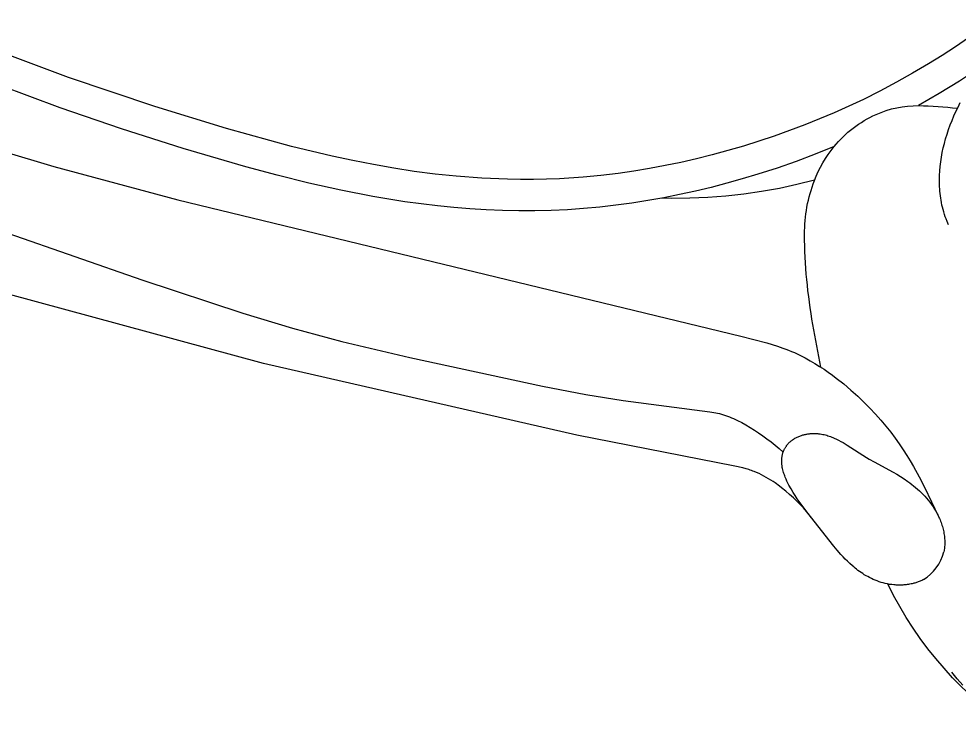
# Model space of a CAD drawing. Header units: millimetres. Extents: x 1933 to 24107, y 1228 to 18074.
# Drawn here: x 10986.6 to 11135, y 10828.7 to 10940.4 of the extents above; entities that cross this region are included whole.
import ezdxf

# ---------------------------------------------------------------- set-up
doc = ezdxf.new("R2010")
doc.units = ezdxf.units.MM
doc.layers.add('1', color=7, linetype='Continuous')

# ---------------------------------------------------------------- blocks, each defined once
blk = doc.blocks.new('Armchair 04_topt_dwgmodels.com')
at = {"color": 0}
for points in [[(187.57, 480.86), (187.13, 479.56), (186.67, 478.3)], [(189.54, 490.66), (189.34, 488.66), (189.08, 486.67), (188.74, 484.7), (188.34, 482.73), (187.88, 480.78), (187.34, 478.85), (186.74, 476.94), (186.07, 475.05), (185.34, 473.18), (184.55, 471.34), (183.69, 469.53), (182.77, 467.74), (181.79, 465.99), (180.75, 464.28), (179.65, 462.6)], [(169.89, 437.88), (169.8, 437.87), (169.7, 437.85), (169.61, 437.84), (169.52, 437.83), (169.43, 437.82), (169.34, 437.82), (169.25, 437.82), (169.16, 437.82), (169.07, 437.82), (168.99, 437.82), (168.9, 437.83), (168.82, 437.84), (168.74, 437.84), (168.65, 437.85), (168.57, 437.87), (168.49, 437.88), (168.41, 437.9), (168.33, 437.91), (168.26, 437.93), (168.18, 437.95), (168.11, 437.97), (168.03, 437.99), (167.96, 438.02), (167.89, 438.04), (167.74, 438.09), (167.6, 438.15), (167.47, 438.21), (167.34, 438.27), (167.21, 438.34), (167.08, 438.41), (166.96, 438.48), (166.84, 438.55), (166.72, 438.63), (166.61, 438.71), (166.5, 438.79), (166.39, 438.88), (166.29, 438.96), (166.18, 439.05), (166.09, 439.14), (165.99, 439.23), (165.9, 439.33), (165.8, 439.42), (165.72, 439.52), (165.63, 439.61), (165.55, 439.71), (165.46, 439.81), (165.38, 439.91), (165.31, 440.01), (165.23, 440.11), (165.16, 440.22), (165.09, 440.32), (165.03, 440.42), (164.96, 440.53), (164.9, 440.63), (164.84, 440.74), (164.78, 440.84), (164.73, 440.95), (164.68, 441.06), (164.63, 441.16), (164.58, 441.27), (164.49, 441.48), (164.41, 441.69), (164.34, 441.9), (164.27, 442.1), (164.22, 442.31), (164.16, 442.52), (164.12, 442.72), (164.08, 442.93), (164.04, 443.13), (164.01, 443.34), (163.98, 443.54), (163.96, 443.74), (163.92, 444.14), (163.9, 444.53), (163.88, 444.93), (163.88, 445.32), (163.89, 446.1), (164.06, 449.72), (164.06, 450.17), (164.05, 451.1), (163.96, 454.49), (163.96, 455.15), (163.98, 455.83), (164.01, 456.53), (164.07, 457.26), (164.11, 457.63), (164.16, 458), (164.21, 458.38), (164.27, 458.77), (164.35, 459.16), (164.43, 459.55), (164.52, 459.94), (164.63, 460.34), (164.75, 460.73), (164.87, 461.13), (165.02, 461.52), (165.17, 461.91), (165.34, 462.3), (165.52, 462.69), (165.72, 463.07), (165.82, 463.25), (165.93, 463.44), (166.04, 463.62), (166.15, 463.81), (166.27, 463.99), (166.39, 464.17), (166.52, 464.34), (166.64, 464.52), (166.78, 464.69), (166.91, 464.86), (167.05, 465.03), (167.2, 465.2), (167.34, 465.36), (167.5, 465.52), (167.65, 465.68), (167.81, 465.84), (167.97, 465.99), (168.13, 466.13), (168.3, 466.28), (168.47, 466.42), (168.65, 466.55), (168.83, 466.68), (169.01, 466.81), (169.19, 466.93), (169.38, 467.04), (169.57, 467.16), (169.72, 467.24), (169.88, 467.32), (170.04, 467.4), (170.19, 467.47), (170.35, 467.54), (170.52, 467.61), (170.68, 467.67), (170.84, 467.73)], [(176.25, 467.12), (176.38, 467.04), (176.5, 466.96), (176.62, 466.87), (176.74, 466.79), (176.85, 466.7), (176.97, 466.6), (177.08, 466.51), (177.19, 466.41), (177.29, 466.32), (177.4, 466.22), (177.5, 466.11), (177.6, 466.01), (177.7, 465.91), (177.8, 465.8), (177.99, 465.58), (178.1, 465.44), (178.21, 465.31), (178.31, 465.17), (178.42, 465.02), (178.52, 464.88), (178.61, 464.73), (178.71, 464.58), (178.8, 464.44), (178.89, 464.28), (178.97, 464.13), (179.06, 463.98), (179.14, 463.82), (179.21, 463.67), (179.29, 463.51), (179.43, 463.19), (179.49, 463.03), (179.56, 462.87), (179.67, 462.54), (179.78, 462.21), (179.87, 461.88), (179.96, 461.55), (180.03, 461.22), (180.09, 460.89), (180.14, 460.56), (180.18, 460.23), (180.21, 459.91), (180.23, 459.59), (180.24, 459.27), (180.24, 458.96), (180.24, 458.65), (180.22, 458.34), (180.2, 458.03), (180.18, 457.74), (180.15, 457.44), (180.11, 457.15), (180.07, 456.87), (180.02, 456.59), (179.97, 456.31), (179.86, 455.78), (179.74, 455.27), (179.61, 454.79), (179.47, 454.32), (179.33, 453.87), (179.03, 453.02), (178.73, 452.21), (176.19, 445.85), (175.81, 444.95), (175.39, 443.98), (175.15, 443.48), (174.89, 442.96), (174.61, 442.42), (174.3, 441.86), (173.96, 441.29), (173.77, 441), (173.57, 440.7), (173.36, 440.41), (173.14, 440.12), (173.02, 439.97), (172.89, 439.83), (172.77, 439.68), (172.63, 439.54), (172.5, 439.39), (172.35, 439.25), (172.2, 439.11), (172.05, 438.97), (171.89, 438.84), (171.8, 438.77), (171.72, 438.71), (171.63, 438.65), (171.55, 438.59), (171.46, 438.53), (171.37, 438.47), (171.28, 438.42), (171.19, 438.36), (171.1, 438.31), (171.01, 438.26), (170.91, 438.22), (170.82, 438.18), (170.73, 438.14), (170.63, 438.1), (170.54, 438.06), (170.45, 438.03), (170.35, 438), (170.26, 437.97), (170.17, 437.94), (170.07, 437.92), (169.98, 437.9), (169.89, 437.88)], [(207.22, 236.5), (188.42, 315.65), (183.23, 335.22), (157.38, 422.94), (156.26, 427.04), (156.06, 427.89), (155.86, 428.75), (155.69, 429.65), (155.61, 430.12), (155.53, 430.59), (155.47, 431.08), (155.41, 431.57), (155.37, 432.05), (155.33, 432.52), (155.29, 433.45), (155.27, 434.37), (155.27, 435.24), (155.3, 436.1), (155.35, 436.93), (155.41, 437.74), (155.49, 438.53), (155.58, 439.3), (155.8, 440.79), (156.06, 442.25), (156.36, 443.65), (156.69, 444.99), (157.04, 446.28), (157.42, 447.52), (157.82, 448.73), (158.24, 449.89), (158.69, 451.01), (159.15, 452.08), (159.62, 453.12), (160.09, 454.1), (160.58, 455.04), (161.06, 455.94), (161.56, 456.81), (162.54, 458.45), (163.53, 459.99), (166.42, 464.21)], [(125.78, 442.58), (125.61, 442.34), (125.44, 442.1), (125.18, 441.77), (124.93, 441.47), (124.68, 441.18), (124.41, 440.89), (124.13, 440.61), (123.87, 440.35), (123.6, 440.1), (123.31, 439.85), (123.02, 439.6), (122.74, 439.38), (122.46, 439.16), (122.16, 438.94), (121.86, 438.73), (121.57, 438.53), (121.28, 438.34), (120.97, 438.15), (120.36, 437.79), (119.74, 437.45), (119.1, 437.12), (118.45, 436.82), (117.79, 436.53), (117.11, 436.26), (116.41, 436.01), (115.7, 435.78), (114.98, 435.57), (114.25, 435.37), (113.51, 435.2), (112.76, 435.05), (112, 434.92), (111.24, 434.81), (110.48, 434.71), (109.71, 434.63), (108.94, 434.57), (108.16, 434.52)], [(176.63, 446.95), (176.42, 446.41), (176.17, 445.73), (175.94, 445.05), (175.72, 444.35), (175.52, 443.63), (175.33, 442.88), (175.16, 442.1), (175.01, 441.3), (174.89, 440.49), (174.84, 440.09), (174.75, 439.22), (174.72, 438.82), (174.7, 438.4), (174.69, 437.98), (174.68, 437.56), (174.69, 437.13), (174.71, 436.71), (174.74, 436.29), (174.78, 435.86), (174.83, 435.44), (174.87, 435.23), (174.9, 435.02), (174.95, 434.8), (174.99, 434.59), (175.04, 434.38), (175.1, 434.14), (175.25, 433.62), (175.65, 432.37), (183.9, 408.33), (198.82, 359.86), (214.29, 301.41)], [(207.52, 281.54), (197, 336.62), (193.57, 353.06), (191.68, 361.02), (189.6, 368.82), (186.44, 379.37), (179.89, 399.8), (177.59, 406.36), (175.47, 411.96), (170.17, 424.66), (170.05, 424.97), (169.94, 425.26), (169.84, 425.56), (169.74, 425.85), (169.66, 426.15), (169.58, 426.46), (169.51, 426.78), (169.44, 427.1), (169.38, 427.43), (169.33, 427.76), (169.28, 428.11), (169.24, 428.45), (169.21, 428.81), (169.18, 429.17), (169.14, 429.9), (169.12, 430.66), (169.12, 431.43), (169.15, 432.21), (169.2, 433.01), (169.27, 433.81), (169.35, 434.62), (169.46, 435.44), (169.59, 436.25), (169.73, 437.07), (169.89, 437.88)], [(98.65, 430.56), (100.91, 429.46), (103.14, 428.32), (105.35, 427.13), (107.91, 425.69), (110.43, 424.19), (112.92, 422.63), (115.37, 421.02), (117.44, 419.58), (119.48, 418.1), (121.49, 416.58), (123.48, 415.02), (125.46, 413.4), (127.41, 411.74), (129.32, 410.04), (131.21, 408.31), (133.06, 406.54), (134.87, 404.74), (136.65, 402.9), (138.39, 401.03), (140.06, 399.16), (141.69, 397.26), (143.29, 395.32), (144.84, 393.35), (146.51, 391.12), (148.13, 388.85), (150.21, 385.72), (151.3, 383.99), (152.35, 382.24), (153.38, 380.48), (154.37, 378.69), (156.25, 375.07), (158.02, 371.4), (159.37, 368.36), (160.65, 365.3), (161.84, 362.25), (162.96, 359.18), (164.04, 356.04), (165.06, 352.89), (166.94, 346.53), (169.6, 336.24), (172.25, 324.7), (175.09, 310.63), (178.47, 290.46)], [(101.9, 434.43), (105.27, 432.73), (108.59, 430.94), (111.87, 429.06)], [(124.1, 420.75), (124.54, 420.41)], [(124.14, 420.74), (126.66, 418.77), (129.14, 416.73), (131.56, 414.64), (133.94, 412.49), (135.8, 410.74), (137.62, 408.95), (139.41, 407.14), (141.16, 405.29), (142.88, 403.41), (144.56, 401.5), (146.2, 399.54), (147.81, 397.56), (149.38, 395.53), (150.9, 393.48), (152.37, 391.39), (153.8, 389.26), (155.18, 387.1), (156.52, 384.91), (157.8, 382.69), (159.04, 380.45), (160.23, 378.18), (161.38, 375.87), (162.48, 373.54), (163.54, 371.19), (164.56, 368.82), (165.54, 366.43), (167.36, 361.63), (169.03, 356.76), (170.57, 351.83), (172, 346.85), (173.32, 341.88), (175.74, 331.91), (177.93, 321.91), (179.92, 311.86), (183.33, 291.64)], [(124.14, 420.74), (124.55, 420.43)], [(130.27, 420.72), (132.25, 418.67), (134.16, 416.56), (136, 414.39), (137.76, 412.15), (139.45, 409.85), (141.05, 407.5), (142.57, 405.09), (144.01, 402.64), (144.76, 401.26)]]:
    blk.add_lwpolyline(points, dxfattribs=at)
blk.add_lwpolyline([(155.31, 436.3), (150.12, 431.9, -0.043387), (138.45, 423.63, -0.093467), (130.33, 420.73, -0.079911), (124.14, 420.74, -0.116026), (116.43, 423.94, -0.109621), (111.87, 429.06, -0.026892), (109.15, 434.58, -3.021311)], format="xyb", dxfattribs=at)
blk.add_arc((172.78, 460.56), 7.42, 62.0684, 105.097, dxfattribs=at)

msp = doc.modelspace()

# ---------------------------------------------------------------- block references
at = {"layer": '1', "color": 36, "rotation": 239.9999999999999}
msp.add_blockref('Armchair 04_topt_dwgmodels.com', (10812.95, 11238.13), dxfattribs=at)

doc.saveas('drawing.dxf')
